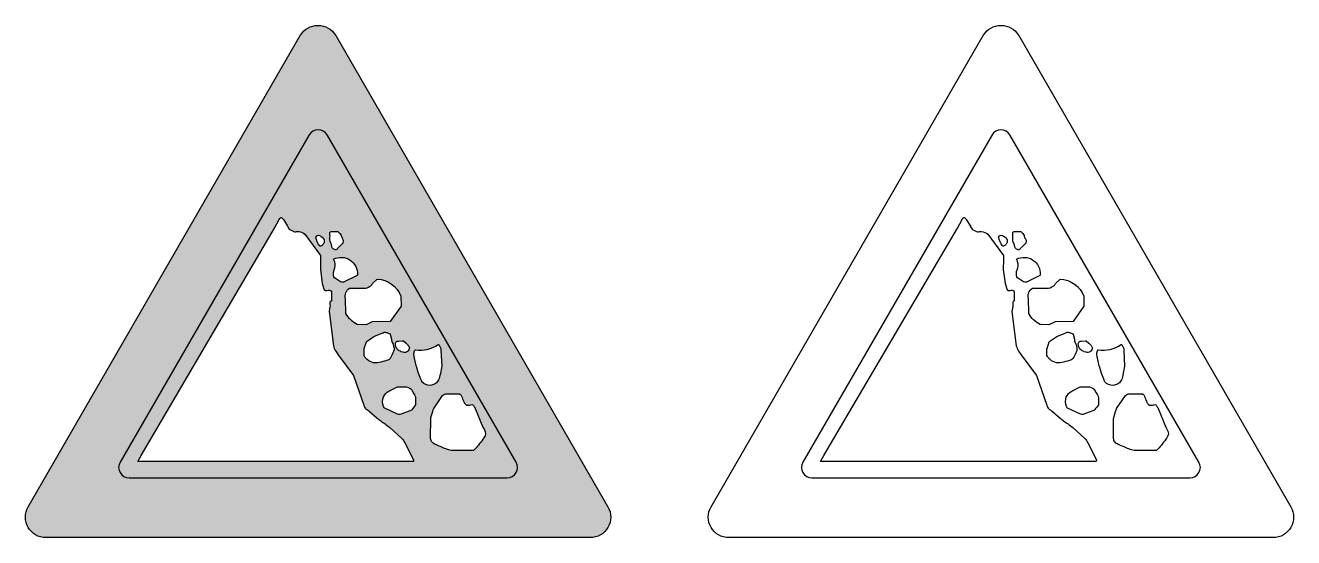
# Model space of a CAD drawing. Extents: x -44 to 1256, y 6 to 532.
import ezdxf

# ---------------------------------------------------------------- set-up
doc = ezdxf.new("R2010")
doc.units = 0
doc.header["$MEASUREMENT"] = 0

msp = doc.modelspace()

# ---------------------------------------------------------------- hatches: boundary and pattern name
h = msp.add_hatch(color=1)
edge = h.paths.add_edge_path()
edge.add_line((273.7489999999999, 521.031), (552.75, 37.79680000000002))
edge.add_arc((534.5325510538579, 27.30420514307126), 21.02308238429706, -89.95244507596931, 29.94039392865801, ccw=False)
edge.add_line((534.55, 6.28113), (-23.44399999999996, 6.28308))
edge.add_arc((-23.42510214144609, 27.30466312057471), 21.02159161491559, 150.0527299475164, 269.948492592633, ccw=False)
edge.add_line((-41.63999999999999, 37.7987), (237.3560000000001, 521.031))
edge.add_arc((255.5525, 510.5037841203057), 21.02224741619419, 30.050656878707116, 149.9493431212929, ccw=False)
edge = h.paths.add_edge_path(flags=16)
edge.add_arc((449.3206595894027, 78.27733525814727), 10.60513937140236, 270.0504629082739, 389.9457096199597)
edge.add_line((458.51, 83.5712), (264.7330000000001, 419.203))
edge.add_arc((255.554, 413.8917748072998), 10.60486464070022, 30.05487035694174, 149.9451296430582)
edge.add_line((246.375, 419.203), (52.59800000000007, 83.57069999999999))
edge.add_arc((61.78701849899736, 78.27671549146771), 10.60492022372136, 150.0528615176322, 269.9458725023026)
edge.add_line((61.77699999999993, 67.6718), (449.3299999999999, 67.6722))
h = msp.add_hatch(color=7)
h.paths.add_polyline_path([(264.7330000000001, 419.203, 0.5767119999999999), (246.375, 419.203), (52.59800000000007, 83.5707, 0.576728), (61.77699999999993, 67.6718), (449.3299999999999, 67.6722, 0.576741), (458.51, 83.5712)])
h.paths.add_polyline_path([(217.8510000000001, 334.396, -0.1433211686266516), (218.9457602483069, 333.7292639321057, -0.04668254221481519), (220.0447975814309, 332.289170970321), (224.2409999999999, 325.5920000000005), (224.4930000000001, 325.0779999999997), (225.9930000000001, 322.528, 0.0341883), (226.466, 322.098), (230.6519999999999, 320.041, 0.102932), (232.426, 319.947, -0.0171799), (234.808, 320.156, -0.0730721), (235.763, 320.041, -0.196613), (241.954, 317.334), (258.071, 295.4970000000001), (258.071, 295.13), (258.071, 294.385), (258.071, 294.0179999999958), (258.061, 291.489000000001), (257.9349999999999, 281.373), (259.7189999999999, 266.893, 0.00732415), (259.75, 266.788), (261.975, 260.303, 0.123035), (262.437, 259.936, 0.08932330000000001), (263.255, 259.736, 0.03725491462080299), (265.8671303460748, 259.8504655931623, -0.101172753525581), (268.04, 259.694, -0.2782270000000001), (269.2260000000001, 258.32), (269.2260000000001, 257.952), (269.2260000000001, 257.207), (269.2260000000001, 256.462), (269.2260000000001, 255.717), (269.2260000000001, 254.972), (269.2260000000001, 254.605), (269.2260000000001, 248.655, 0.09464880000000003), (268.502, 248.582, 0.253917), (267.7460000000001, 247.805, 0.09452572256012057), (267.6224298856346, 246.185150398497, -0.0182425954673496), (267.8610000000001, 243.671, -0.0730721), (267.7460000000001, 242.706, 0.0245011), (267.337, 241.541), (266.833, 238.0990000000002), (271.2410000000001, 203.041, 0.0717178), (273.633, 197.5), (276.3189999999998, 193.6909999999997), (291.9019999999999, 172.589), (302.48, 141.939, 0.194381), (304.64, 138.381, 0.02914189999999999), (308.04, 136.031, -0.005286520000000001), (308.4299999999999, 135.716), (316.29, 128.864, -0.0338442), (319.8200000000001, 125.989, 0.0127193), (324.3299999999999, 122.83, 0.00630954), (329.0799999999999, 119.168), (341.5899999999999, 107.888, -0.07618849999999998), (343.0999999999999, 105.8, 0.0111332), (344.45, 103.439), (353.3900000000001, 86.0514, -0.116432), (353.5599999999999, 85.4219, -0.118735), (353.26, 84.3306), (70.71399999999993, 84.34109999999998), (74.09300000000003, 90.54259999999987), (210.841, 323.672), (215.7410000000001, 332.644, -0.05146060710927972), (216.9035263719358, 333.995873100551, -0.1076303501442071), (217.5039999999999, 334.365, -0.132972)], flags=16)
h.paths.add_polyline_path([(268.8924814057078, 320.0232935318689), (269.2289999999991, 320.038), (275.92, 320.038, -0.14225), (279.1849999999999, 316.048), (279.4910000000001, 314.988, 0.0100859), (280.9169999999999, 311.836, -0.09390549999999999), (281.3710000000001, 309.956, -0.173432), (280.3, 307.443, -0.03774390000000001), (277.5269999999999, 304.854, 0.08415569999999999), (275.2810000000001, 302.228, -0.2764725977466354), (273.8381587641481, 301.3856577394141, -0.1865019991127096), (271.008, 302.481, -0.169617), (269.706, 304.741), (269.2280000000001, 307.043, 0.07918181427277496), (268.8029531210928, 308.1205965995016, -0.1472444885362367), (267.62, 312.636, -0.04766029999999999), (267.7869999999999, 314.296, 0.07301757347141043), (267.7633393255538, 316.4648567615882, -0.05008903186230722), (267.6319999999999, 318.663, -0.175665), (268.0419999999999, 319.673, -0.1858735400252015)], flags=16)
h.paths.add_polyline_path([(255.9110000000001, 316.475, -0.1873051946449723), (258.268030720339, 315.4624607683884, 0.01876676383304078), (258.8919999999999, 314.9, -0.100522), (261.7919999999999, 311.891), (261.7919999999999, 308.884, -0.07054232777840395), (261.5883042159223, 308.3616372890296, -0.08982421147261677), (259.654, 305.911, -0.1317167316281428), (258.3055826566267, 305.1396769367707, -0.3108499011036285), (257.2235968581903, 305.4924493730431, -0.1256867089125354), (253.2619999999999, 314.263, -0.1893210000000001), (253.539, 315.329, -0.2371300000000001)], flags=16)
h.paths.add_polyline_path([(295.85, 275.839, -0.04098890000000001), (295.818, 275.592, -0.08828330000000001), (295.5599999999999, 275.023), (282.355, 268.422, -0.0232737), (281.52, 268.162, -0.174162), (278.674, 268.709), (273.5109999999999, 272.0249999999999), (273.3610000000001, 272.088, -0.203062), (271.742, 273.744, -0.1740679065759697), (272.2061183175642, 280.8484758412721, 0.1750297167438631), (272.6660000000001, 289.19, 0.1086283945676898), (271.4582904815065, 291.7829290543816, -0.58267922339468)], flags=16)
h.paths.add_polyline_path([(287.847, 262.108), (301.49, 262.108, 0.294841), (311.5, 266.708), (316.09, 271.333, -0.306034), (340.52, 253.821), (340.6600000000001, 243.65), (329.54, 227.9300000000001), (310.9600000000001, 227.557), (304.75, 224.637), (295.715, 224.754, -0.164703), (284.178, 236.048), (283.7230000000001, 251.248, -0.3309190000000001), (287.784, 262.027)], flags=16)
h.paths.add_polyline_path([(324.4300000000001, 216.881, -0.06728070000000001), (327.4100000000001, 215.832, 0.0784871), (329.45, 215.192, -0.0112428), (329.48, 214.993), (330.8399999999999, 209.744, 0.0934953), (331.5899999999999, 206.383, -0.0274465), (333.27, 201.508, -0.1686879999999999), (332.8900000000001, 197.259, -0.02255345233635493), (330.1505386460905, 191.2600570655372, -0.2269937382196765), (325.73, 187.871, 0.005259229999999999), (318.04, 185.725, -0.272172), (304.71, 190.084, -0.05157469999999999), (302.6900000000001, 192.888), (302.6900000000001, 200.323), (302.7499999999999, 200.323), (305.11, 207.017, -0.100929), (305.75, 207.794), (312.71, 212.422), (322.08, 216.342), (322.1900000000001, 216.407, -0.187723)], flags=16)
h.paths.add_polyline_path([(336.9000000000001, 207.763), (337.27, 207.763), (337.9499999999997, 207.763), (342.24, 208.094, -0.0384831), (342.5999999999999, 208.12, -0.07142410000000002), (343, 208.033), (345.72, 205.672, -0.0836981171324364), (347.0470603689482, 204.3954286639726, -0.0112068541887419), (348.8599999999999, 201.866, -0.0553862), (349.25, 201.058, -0.4997200403241192), (342.7179899564044, 196.3227435027186), (340.8599999999999, 196.892, -0.06825739999999998), (339.9300000000001, 197.318, -0.07493860000000006), (337.74, 198.704, -0.03908379999999999), (337.1600000000001, 199.221, -0.209381), (334.8099999999999, 204.835, -0.297092)], flags=16)
h.paths.add_polyline_path([(355.29, 198.712, 0.184024), (378.8, 204.293, -0.162673), (379.4100000000001, 204.159), (381.49, 200.319), (381.5500000000001, 198.325000000001), (382.34, 182.073), (380.6300000000001, 173.283, 0.02683020000000001), (380.4100000000001, 172.442, -0.08254349999999998), (378.47, 166.898, -0.4947500000000001), (362.0899999999999, 165.95, -0.011498), (360.9000000000001, 168.701), (358.8499999999999, 174.04, -0.006749909999999999), (358.6900000000001, 174.658), (356.9100000000001, 180.703, -0.0666062), (355.48, 185.453), (354.0599999999999, 191.855, 0.0144944), (353.97, 192.936, -0.06942949999999999), (354.03, 196.655, -0.205615)], flags=16)
h.paths.add_polyline_path([(336.8900000000002, 160.914), (344.3299999999999, 160.914, -0.2102780000000002), (351.05, 158.361, -0.0393314), (351.5599999999999, 157.689), (352.98, 154.8039999999997), (354.4100000000001, 152.673, -0.09990129999999997), (355.54, 149.807, -0.07226079999999999), (355.48, 148.274), (355.48, 142.325, -0.0166124), (351.5599999999999, 137.416, -0.0416324), (350.72, 136.574), (341.3099999999999, 133.073, -0.129912), (337.3399999999999, 132.735), (336.3399999999982, 133.2070000000004), (323.9, 138.926, -0.0258223), (323.71, 139, -0.2197530000000001), (323.0700000000001, 139.843, 0.01448909999999999), (322.79, 140.746, -0.1886), (322.55, 150.68, -0.1618409914703688), (328.2821620411931, 156.4920703389033)], flags=16)
h.paths.add_polyline_path([(385.1519646163451, 153.3248765589176, -0.03402984022466057), (386.74, 153.62), (400.1700000000001, 153.622, -0.07720670000000002), (401.21, 153.33, -0.1357616320077845), (401.928371118556, 152.6512374004326, -0.06403787199534215), (403.1500000000001, 150.003, 0.00640206), (405.22, 144.802, 0.190566), (407.6700000000001, 142.268, 0.15607), (410.9300000000001, 142.227), (412.24, 142.588, -0.203549), (414.1700000000001, 142.366, -0.124213), (415.27, 141.104, 0.0161215), (416.1099999999999, 139.597, -0.0499628), (416.53, 138.927, -0.00923182), (416.6099999999999, 138.676), (424.5999999999995, 119.6060000000004), (426.03, 116.905, -0.321203), (425.5899999999999, 108.69, -0.0228119), (416.3599999999999, 96.9376, -0.00781939), (414.97, 95.4803), (393.4000000000001, 95.4803, -0.047341), (388.1600000000001, 96.6392, -0.0141764), (376.8499999999999, 101.451, -0.112411), (372.46, 103.998, -0.1741916473767204), (370.9862998544432, 107.9264393059645, -0.004281553991647711), (370.97, 108.955), (371.0699999999999, 127.7560000000112), (371.0899999999999, 129.569), (373.1000000000003, 135.5549999999996), (373.6700000000001, 137.5, -0.07402450000000001), (374.0899999999999, 138.555), (383.28, 152.003, -0.186125776742525)], flags=16)

# ---------------------------------------------------------------- linework, layer by layer
at = {"color": 1}
msp.add_lwpolyline([(273.7489999999999, 521.031), (552.75, 37.7968, -0.576727), (534.55, 6.28113), (-23.44399999999996, 6.28308, -0.5767439999999999), (-41.63999999999999, 37.7987), (237.3560000000001, 521.031, -0.576761)], format="xyb", close=True, dxfattribs=at)
for points in [[(973.7489999999999, 521.031), (1252.75, 37.7968, -0.576727), (1234.55, 6.28113), (676.556, 6.28308, -0.5767439999999999), (658.36, 37.7987), (937.3560000000001, 521.031, -0.576761)], [(449.3299999999999, 67.6722, 0.576741), (458.51, 83.5712), (264.7330000000001, 419.203, 0.576712), (246.375, 419.203), (52.59800000000007, 83.5707, 0.576728), (61.77699999999993, 67.6718)], [(1149.33, 67.6722, 0.576741), (1158.51, 83.5712), (964.7330000000001, 419.203, 0.576712), (946.375, 419.203), (752.5980000000001, 83.5707, 0.576728), (761.7769999999999, 67.6718)], [(353.26, 84.3306), (70.71399999999994, 84.3411), (74.09300000000007, 90.5426), (210.841, 323.672), (215.7410000000001, 332.644, -0.05239169999999999), (216.927, 334.018, -0.102707), (217.5039999999999, 334.365, -0.132972), (217.8510000000001, 334.396, -0.139249), (218.921, 333.756, -0.047049), (220.033, 332.308), (224.2410000000001, 325.592), (224.4930000000001, 325.078), (225.9930000000001, 322.528, 0.0341883), (226.466, 322.098), (230.6519999999999, 320.041, 0.102932), (232.426, 319.947, -0.0171799), (234.808, 320.156, -0.0730721), (235.763, 320.041, -0.196613), (241.954, 317.334), (258.071, 295.497), (258.071, 295.13), (258.071, 294.385), (258.071, 294.018), (258.061, 291.489), (257.9349999999999, 281.373), (259.7189999999999, 266.893, 0.00732415), (259.75, 266.788), (261.975, 260.303, 0.123035), (262.437, 259.936, 0.08932330000000001), (263.255, 259.736, 0.0386167), (265.962, 259.862, -0.09673630000000001), (268.04, 259.694, -0.278227), (269.2260000000001, 258.32), (269.2260000000001, 257.952), (269.2260000000001, 257.207), (269.2260000000001, 256.462), (269.2260000000001, 255.717), (269.2260000000001, 254.972), (269.2260000000001, 254.605), (269.2260000000001, 248.655, 0.0946488), (268.502, 248.582, 0.253917), (267.7460000000001, 247.805, 0.102932), (267.6410000000001, 246.042, -0.0171999), (267.8610000000001, 243.671, -0.0730721), (267.7460000000001, 242.706, 0.0245011), (267.337, 241.541), (266.8330000000001, 238.099), (271.2410000000001, 203.041, 0.0717178), (273.633, 197.5), (276.319, 193.691), (291.9019999999999, 172.589), (302.48, 141.939, 0.194381), (304.64, 138.381, 0.02914190000000001), (308.04, 136.031, -0.00528652), (308.4299999999999, 135.716), (316.29, 128.864, -0.0338442), (319.8200000000001, 125.989, 0.0127193), (324.3299999999999, 122.83, 0.00630954), (329.0799999999999, 119.168), (341.5899999999999, 107.888, -0.07618849999999999), (343.0999999999999, 105.8, 0.0111332), (344.45, 103.439), (353.3900000000001, 86.0514, -0.116432), (353.5599999999999, 85.4219, -0.118735)], [(1053.26, 84.3306), (770.7139999999999, 84.3411), (774.0930000000001, 90.5426), (910.841, 323.672), (915.7410000000001, 332.644, -0.05239169999999999), (916.927, 334.018, -0.102707), (917.5039999999999, 334.365, -0.132972), (917.8510000000001, 334.396, -0.139249), (918.921, 333.756, -0.047049), (920.033, 332.308), (924.2410000000001, 325.592), (924.493, 325.078), (925.993, 322.528, 0.0341883), (926.466, 322.098), (930.6519999999999, 320.041, 0.102932), (932.426, 319.947, -0.0171799), (934.808, 320.156, -0.0730721), (935.763, 320.041, -0.196613), (941.954, 317.334), (958.071, 295.497), (958.071, 295.13), (958.071, 294.385), (958.071, 294.018), (958.061, 291.489), (957.935, 281.373), (959.7189999999999, 266.893, 0.00732415), (959.75, 266.788), (961.975, 260.303, 0.123035), (962.437, 259.936, 0.08932330000000001), (963.255, 259.736, 0.0386167), (965.962, 259.862, -0.09673630000000001), (968.04, 259.694, -0.278227), (969.2260000000001, 258.32), (969.2260000000001, 257.952), (969.2260000000001, 257.207), (969.2260000000001, 256.462), (969.2260000000001, 255.717), (969.2260000000001, 254.972), (969.2260000000001, 254.605), (969.2260000000001, 248.655, 0.0946488), (968.502, 248.582, 0.253917), (967.7460000000001, 247.805, 0.102932), (967.6410000000001, 246.042, -0.0171999), (967.8610000000001, 243.671, -0.0730721), (967.7460000000001, 242.706, 0.0245011), (967.337, 241.541), (966.8330000000001, 238.099), (971.2410000000001, 203.041, 0.0717178), (973.633, 197.5), (976.319, 193.691), (991.9019999999999, 172.589), (1002.48, 141.939, 0.194381), (1004.64, 138.381, 0.02914190000000001), (1008.04, 136.031, -0.00528652), (1008.43, 135.716), (1016.29, 128.864, -0.0338442), (1019.82, 125.989, 0.0127193), (1024.33, 122.83, 0.00630954), (1029.08, 119.168), (1041.59, 107.888, -0.07618849999999999), (1043.1, 105.8, 0.0111332), (1044.45, 103.439), (1053.39, 86.0514, -0.116432), (1053.56, 85.4219, -0.118735)], [(258.8919999999999, 314.9, -0.100522), (261.7919999999999, 311.891), (261.7919999999999, 308.884, -0.0551681), (261.645, 308.47, -0.09334400000000001), (259.654, 305.911, -0.139375), (258.2180000000001, 305.118, -0.27416), (257.252, 305.457, -0.12628), (253.2619999999999, 314.263, -0.189321), (253.539, 315.329, -0.23713), (255.9110000000001, 316.475, -0.185366), (258.2489999999999, 315.481, 0.0193603)], [(275.92, 320.038, -0.14225), (279.1849999999999, 316.048), (279.4910000000001, 314.988, 0.0100859), (280.9169999999999, 311.836, -0.09390549999999999), (281.3710000000001, 309.956, -0.173432), (280.3, 307.443, -0.0377439), (277.5269999999999, 304.854, 0.0841557), (275.2810000000001, 302.228, -0.267253), (273.8939999999999, 301.386, -0.189936), (271.008, 302.481, -0.169617), (269.706, 304.741), (269.2280000000001, 307.043, 0.0843289), (268.7639999999999, 308.185, -0.144871), (267.62, 312.636, -0.0476603), (267.7869999999999, 314.296, 0.073943), (267.7589999999999, 316.492, -0.0494638), (267.6319999999999, 318.663, -0.175665), (268.0419999999999, 319.673, -0.175277), (268.84, 320.021), (269.2289999999999, 320.038)], [(958.8919999999999, 314.9, -0.100522), (961.7919999999999, 311.891), (961.7919999999999, 308.884, -0.0551681), (961.645, 308.47, -0.09334400000000001), (959.654, 305.911, -0.139375), (958.2180000000001, 305.118, -0.27416), (957.252, 305.457, -0.12628), (953.262, 314.263, -0.189321), (953.539, 315.329, -0.23713), (955.9110000000001, 316.475, -0.185366), (958.2489999999999, 315.481, 0.0193603)], [(975.92, 320.038, -0.14225), (979.185, 316.048), (979.4910000000001, 314.988, 0.0100859), (980.9169999999999, 311.836, -0.09390549999999999), (981.3710000000001, 309.956, -0.173432), (980.3, 307.443, -0.0377439), (977.5269999999999, 304.854, 0.0841557), (975.2810000000001, 302.228, -0.267253), (973.8939999999999, 301.386, -0.189936), (971.008, 302.481, -0.169617), (969.706, 304.741), (969.2280000000001, 307.043, 0.0843289), (968.7639999999999, 308.185, -0.144871), (967.62, 312.636, -0.0476603), (967.7869999999999, 314.296, 0.073943), (967.7589999999999, 316.492, -0.0494638), (967.632, 318.663, -0.175665), (968.0419999999999, 319.673, -0.175277), (968.84, 320.021), (969.2289999999999, 320.038)], [(271.5110000000001, 291.81, -0.581495), (295.85, 275.839, -0.0409889), (295.818, 275.592, -0.08828330000000001), (295.5599999999999, 275.023), (282.355, 268.422, -0.0232737), (281.52, 268.162, -0.174162), (278.674, 268.709), (273.5110000000001, 272.025), (273.3610000000001, 272.088, -0.203062), (271.742, 273.744, -0.171768), (272.169, 280.762, 0.177002), (272.6660000000001, 289.19, 0.108584), (271.4589999999999, 291.782)], [(971.5110000000001, 291.81, -0.581495), (995.85, 275.839, -0.0409889), (995.818, 275.592, -0.08828330000000001), (995.56, 275.023), (982.355, 268.422, -0.0232737), (981.52, 268.162, -0.174162), (978.674, 268.709), (973.5110000000001, 272.025), (973.3610000000001, 272.088, -0.203062), (971.742, 273.744, -0.171768), (972.169, 280.762, 0.177002), (972.666, 289.19, 0.108584), (971.459, 291.782)], [(301.49, 262.108, 0.294841), (311.5, 266.708), (316.09, 271.333, -0.306034), (340.52, 253.821), (340.6600000000001, 243.65), (329.54, 227.93), (310.96, 227.557), (304.75, 224.637), (295.715, 224.754, -0.164703), (284.178, 236.048), (283.7230000000001, 251.248, -0.330919), (287.784, 262.027), (287.847, 262.108)], [(1001.49, 262.108, 0.294841), (1011.5, 266.708), (1016.09, 271.333, -0.306034), (1040.52, 253.821), (1040.66, 243.65), (1029.54, 227.93), (1010.96, 227.557), (1004.75, 224.637), (995.715, 224.754, -0.164703), (984.178, 236.048), (983.7230000000001, 251.248, -0.330919), (987.784, 262.027), (987.847, 262.108)], [(329.48, 214.993), (330.8399999999999, 209.744, 0.0934953), (331.5899999999999, 206.383, -0.0274465), (333.27, 201.508, -0.168688), (332.8900000000001, 197.259, -0.0227074), (330.1300000000001, 191.22, -0.22516), (325.73, 187.871, 0.00525923), (318.04, 185.725, -0.272172), (304.71, 190.084, -0.05157469999999999), (302.6900000000001, 192.888), (302.6900000000001, 200.323), (302.75, 200.323), (305.11, 207.017, -0.100929), (305.75, 207.794), (312.71, 212.422), (322.08, 216.342), (322.1900000000001, 216.407, -0.187723), (324.4300000000001, 216.881, -0.0672807), (327.4100000000001, 215.832, 0.0784871), (329.45, 215.192, -0.0112428)], [(348.8599999999999, 201.866, -0.0553862), (349.25, 201.058, -0.498295), (342.74, 196.316), (340.8599999999999, 196.892, -0.0682574), (339.9300000000001, 197.318, -0.07493860000000001), (337.74, 198.704, -0.0390838), (337.1600000000001, 199.221, -0.209381), (334.8099999999999, 204.835, -0.297092), (336.9000000000001, 207.763), (337.27, 207.763), (337.95, 207.763), (342.24, 208.094, -0.0384831), (342.5999999999999, 208.12, -0.0714241), (343, 208.033), (345.72, 205.672, -0.0801404), (347, 204.458, -0.0114888)], [(1029.48, 214.993), (1030.84, 209.744, 0.0934953), (1031.59, 206.383, -0.0274465), (1033.27, 201.508, -0.168688), (1032.89, 197.259, -0.0227074), (1030.13, 191.22, -0.22516), (1025.73, 187.871, 0.00525923), (1018.04, 185.725, -0.272172), (1004.71, 190.084, -0.05157469999999999), (1002.69, 192.888), (1002.69, 200.323), (1002.75, 200.323), (1005.11, 207.017, -0.100929), (1005.75, 207.794), (1012.71, 212.422), (1022.08, 216.342), (1022.19, 216.407, -0.187723), (1024.43, 216.881, -0.0672807), (1027.41, 215.832, 0.0784871), (1029.45, 215.192, -0.0112428)], [(1048.86, 201.866, -0.0553862), (1049.25, 201.058, -0.498295), (1042.74, 196.316), (1040.86, 196.892, -0.0682574), (1039.93, 197.318, -0.07493860000000001), (1037.74, 198.704, -0.0390838), (1037.16, 199.221, -0.209381), (1034.81, 204.835, -0.297092), (1036.9, 207.763), (1037.27, 207.763), (1037.95, 207.763), (1042.24, 208.094, -0.0384831), (1042.6, 208.12, -0.0714241), (1043, 208.033), (1045.72, 205.672, -0.0801404), (1047, 204.458, -0.0114888)], [(381.55, 198.325), (382.3399999999999, 182.073), (380.6300000000001, 173.283, 0.0268302), (380.4100000000001, 172.442, -0.08254349999999999), (378.47, 166.898, -0.49475), (362.0899999999999, 165.95, -0.011498), (360.9000000000001, 168.701), (358.8499999999999, 174.04, -0.00674991), (358.6900000000001, 174.658), (356.9100000000001, 180.703, -0.0666062), (355.48, 185.453), (354.0599999999999, 191.855, 0.0144944), (353.97, 192.936, -0.06942949999999999), (354.03, 196.655, -0.205615), (355.29, 198.712, 0.184024), (378.8, 204.293, -0.162673), (379.4100000000001, 204.159), (381.49, 200.319)], [(1081.55, 198.325), (1082.34, 182.073), (1080.63, 173.283, 0.0268302), (1080.41, 172.442, -0.08254349999999999), (1078.47, 166.898, -0.49475), (1062.09, 165.95, -0.011498), (1060.9, 168.701), (1058.85, 174.04, -0.00674991), (1058.69, 174.658), (1056.91, 180.703, -0.0666062), (1055.48, 185.453), (1054.06, 191.855, 0.0144944), (1053.97, 192.936, -0.06942949999999999), (1054.03, 196.655, -0.205615), (1055.29, 198.712, 0.184024), (1078.8, 204.293, -0.162673), (1079.41, 204.159), (1081.49, 200.319)], [(355.48, 148.274), (355.48, 142.325, -0.0166124), (351.5599999999999, 137.416, -0.0416324), (350.72, 136.574), (341.3099999999999, 133.073, -0.129912), (337.3399999999999, 132.735), (336.3399999999999, 133.207), (323.9, 138.926, -0.0258223), (323.71, 139, -0.219753), (323.0700000000001, 139.843, 0.0144891), (322.79, 140.746, -0.1886), (322.55, 150.68, -0.160233), (328.21, 156.455), (336.8900000000001, 160.914), (344.3299999999999, 160.914, -0.210278), (351.05, 158.361, -0.0393314), (351.5599999999999, 157.689), (352.98, 154.804), (354.4100000000001, 152.673, -0.0999013), (355.54, 149.807, -0.0722608)], [(1055.48, 148.274), (1055.48, 142.325, -0.0166124), (1051.56, 137.416, -0.0416324), (1050.72, 136.574), (1041.31, 133.073, -0.129912), (1037.34, 132.735), (1036.34, 133.207), (1023.9, 138.926, -0.0258223), (1023.71, 139, -0.219753), (1023.07, 139.843, 0.0144891), (1022.79, 140.746, -0.1886), (1022.55, 150.68, -0.160233), (1028.21, 156.455), (1036.89, 160.914), (1044.33, 160.914, -0.210278), (1051.05, 158.361, -0.0393314), (1051.56, 157.689), (1052.98, 154.804), (1054.41, 152.673, -0.0999013), (1055.54, 149.807, -0.0722608)], [(414.97, 95.4803), (393.4000000000001, 95.4803, -0.047341), (388.1600000000001, 96.6392, -0.0141764), (376.8499999999999, 101.451, -0.112411), (372.46, 103.998, -0.168199), (370.99, 107.782, -0.00488293), (370.97, 108.955), (371.0699999999999, 127.756), (371.0899999999999, 129.569), (373.0999999999999, 135.555), (373.6700000000001, 137.5, -0.07402450000000001), (374.0899999999999, 138.555), (383.28, 152.003, -0.182607), (385.1099999999999, 153.314, -0.03494319999999999), (386.74, 153.62), (400.1700000000001, 153.622, -0.0772067), (401.21, 153.33, -0.125902), (401.8900000000001, 152.712, -0.065616), (403.1500000000001, 150.003, 0.00640206), (405.22, 144.802, 0.190566), (407.6700000000001, 142.268, 0.15607), (410.9300000000001, 142.227), (412.24, 142.588, -0.203549), (414.1700000000001, 142.366, -0.124213), (415.27, 141.104, 0.0161215), (416.1099999999999, 139.597, -0.0499628), (416.53, 138.927, -0.00923182), (416.6099999999999, 138.676), (424.5999999999999, 119.606), (426.03, 116.905, -0.321203), (425.5899999999999, 108.69, -0.0228119), (416.3599999999999, 96.9376, -0.00781939)], [(1114.97, 95.4803), (1093.4, 95.4803, -0.047341), (1088.16, 96.6392, -0.0141764), (1076.85, 101.451, -0.112411), (1072.46, 103.998, -0.168199), (1070.99, 107.782, -0.00488293), (1070.97, 108.955), (1071.07, 127.756), (1071.09, 129.569), (1073.1, 135.555), (1073.67, 137.5, -0.07402450000000001), (1074.09, 138.555), (1083.28, 152.003, -0.182607), (1085.11, 153.314, -0.03494319999999999), (1086.74, 153.62), (1100.17, 153.622, -0.0772067), (1101.21, 153.33, -0.125902), (1101.89, 152.712, -0.065616), (1103.15, 150.003, 0.00640206), (1105.22, 144.802, 0.190566), (1107.67, 142.268, 0.15607), (1110.93, 142.227), (1112.24, 142.588, -0.203549), (1114.17, 142.366, -0.124213), (1115.27, 141.104, 0.0161215), (1116.11, 139.597, -0.0499628), (1116.53, 138.927, -0.00923182), (1116.61, 138.676), (1124.6, 119.606), (1126.03, 116.905, -0.321203), (1125.59, 108.69, -0.0228119), (1116.36, 96.9376, -0.00781939)]]:
    msp.add_lwpolyline(points, format="xyb", close=True)

doc.saveas('drawing.dxf')
